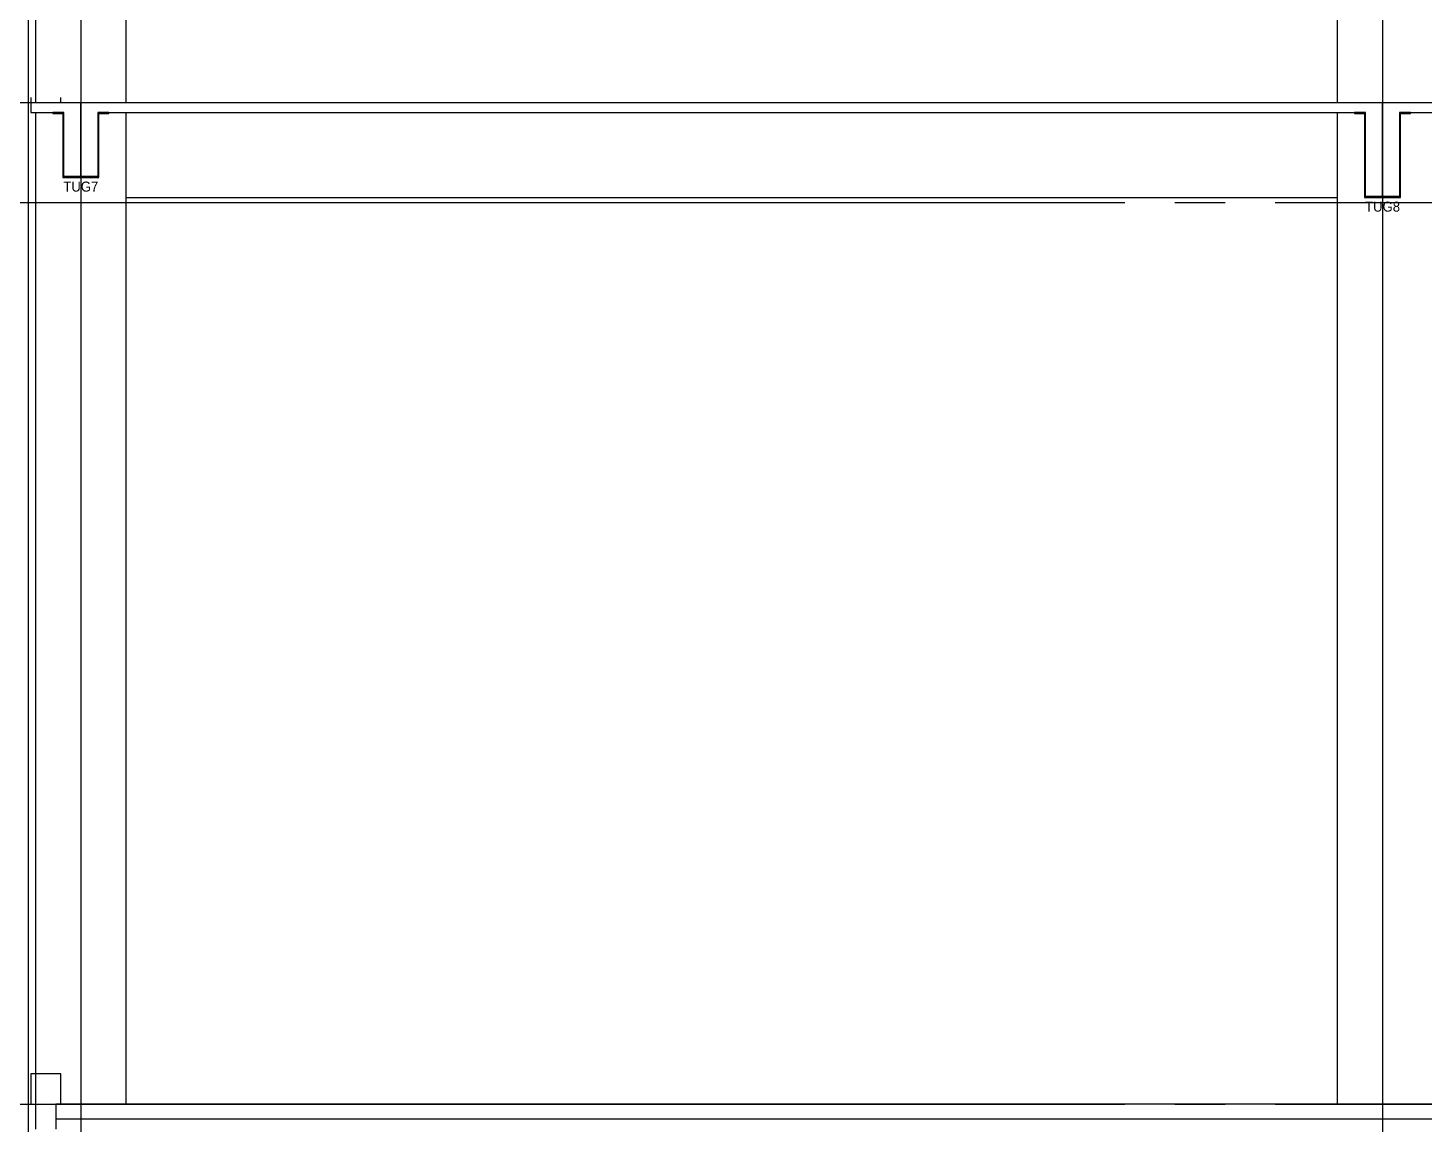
# Model space of a CAD drawing. Extents: x 152195838 to 323921156, y 365159662 to 730681027.
# Drawn here: x 161603979 to 161617922, y 365201863 to 365212806 of the extents above; entities that cross this region are included whole.
import ezdxf
from ezdxf.enums import TextEntityAlignment as Align
from ezdxf.xclip import XClip

# ---------------------------------------------------------------- set-up
doc = ezdxf.new("R2010")
doc.units = 0
doc.header["$MEASUREMENT"] = 0
doc.header["$XCLIPFRAME"] = 0
doc.linetypes.add('CEN', pattern=[63, 60, -1, 1, -1])
doc.layers.get('Defpoints').update_dxf_attribs({"linetype": 'CONTINUOUS'})
for name, color, linetype in [('4A.TEC CEN', 1, 'CEN'), ('4A.TEC 단열재', 252, 'CONTINUOUS'), ('4A.TEC 마감선 1', 6, 'CONTINUOUS'), ('4A.TEC 벽체 3', 4, 'CONTINUOUS'), ('ELE', 4, 'CONTINUOUS'), ('k-BESTO', 4, 'CONTINUOUS'), ('text', 3, 'CONTINUOUS'), ('㈜SE&C 기둥', 2, 'CONTINUOUS'), ('㈜SE&C 벽체 1', 2, 'CONTINUOUS'), ('㈜SE&C 벽체 4', 7, 'CONTINUOUS')]:
    doc.layers.add(name, color=color, linetype=linetype)
doc.layers.add('DEFPOINT', color=135, linetype='CONTINUOUS', plot=False)
doc.styles.add('돋움', font='')
doc.styles.get('돋움').set_extended_font_data('돋움')

# ---------------------------------------------------------------- blocks, each defined once
blk = doc.blocks.new('zw$280B')
at = {"layer": '4A.TEC 단열재'}
blk.add_line((111800, 7850, -1667), (250, 7850, -1667), dxfattribs=at)
at = {"layer": '4A.TEC 마감선 1'}
blk.add_line((111800, 8000, -1667), (250, 8000, -1667), dxfattribs=at)
at = {"layer": '㈜SE&C 벽체 1', "elevation": -1667}
blk.add_lwpolyline([(0, 8000), (300, 8000), (300, 8300), (0, 8300)], close=True, dxfattribs=at)
at = {"layer": '㈜SE&C 벽체 1', "elevation": -1667, "flags": 128}
blk.add_lwpolyline([(50, 7750), (50, 8000), (250, 8000), (250, 7750)], dxfattribs=at)
blk = doc.blocks.new('A$C2695ade5')
at = {"layer": 'Defpoints'}
for p, q in [((0, 914), (760, 914)), ((380, 164), (380, 914))]:
    blk.add_line(p, q, dxfattribs=at)
at = {"layer": 'k-BESTO'}
for p, q in [((100, 814), (100, 804)), ((210, 814), (100, 814)), ((100, 814), (100, 814)), ((100, 804), (200, 804)), ((200, 804), (200, 164)), ((210, 174), (210, 814)), ((660, 814), (550, 814)), ((550, 814), (550, 174)), ((560, 164), (560, 804)), ((560, 804), (660, 804)), ((660, 804), (660, 814)), ((200, 164), (560, 164)), ((550, 174), (210, 174))]:
    blk.add_line(p, q, dxfattribs=at)
at = {"layer": 'DEFPOINT', "linetype": 'ByBlock', "style": '돋움'}
blk.add_text('TUG7', height=100, dxfattribs=at).set_placement((206, 73), align=Align.MIDDLE_LEFT)
blk = doc.blocks.new('A$C30238f66')
at = {"layer": 'Defpoints'}
for p, q in [((0, 1114), (760, 1114)), ((380, 164), (380, 1114))]:
    blk.add_line(p, q, dxfattribs=at)
at = {"layer": 'k-BESTO'}
for p, q in [((100, 1014), (100, 1004)), ((210, 1014), (100, 1014)), ((100, 1014), (100, 1014)), ((100, 1004), (200, 1004)), ((200, 1004), (200, 164)), ((210, 174), (210, 1014)), ((660, 1014), (550, 1014)), ((550, 1014), (550, 174)), ((560, 164), (560, 1004)), ((560, 1004), (660, 1004)), ((660, 1004), (660, 1014)), ((200, 164), (560, 164)), ((550, 174), (210, 174))]:
    blk.add_line(p, q, dxfattribs=at)
at = {"layer": 'DEFPOINT', "linetype": 'ByBlock', "style": '돋움'}
blk.add_text('TUG8', height=100, dxfattribs=at).set_placement((206, 73), align=Align.MIDDLE_LEFT)
blk = doc.blocks.new('zw$1B78')
at = {"layer": '㈜SE&C 기둥', "color": 8, "ltscale": 0.5, "elevation": -1667}
for points in [[(50, 0), (50, 9900)], [(950, 9900), (950, 0)], [(13050, 0), (13050, 9900)]]:
    blk.add_lwpolyline(points, dxfattribs=at)
at = {"layer": '㈜SE&C 벽체 1'}
for p, q in [((0, 10000, -1667), (102100, 10000, -1667)), ((0, 10000, 102396), (0, 9900, 102396)), ((0, 9900, -1667), (330, 9900, -1667)), ((670, 9900, -1667), (13330, 9900, -1667)), ((13670, 9900, -1667), (24330, 9900, -1667))]:
    blk.add_line(p, q, dxfattribs=at)
at = {"layer": '㈜SE&C 벽체 1', "elevation": 102396}
blk.add_lwpolyline([(300, 10300), (0, 10300), (0, 10000), (300, 10000)], close=True, dxfattribs=at)
at = {"layer": '㈜SE&C 벽체 4'}
blk.add_line((950, 9050, -1667), (13050, 9050, -1667), dxfattribs=at)
at = {"layer": 'ELE'}
for name, p in [('A$C2695ade5', (120, 9086, -1667)), ('A$C30238f66', (13120, 8886, -1667))]:
    blk.add_blockref(name, p, dxfattribs=at)
blk = doc.blocks.new('ACADLSPASDOCwqerfqrq')
at = {"layer": '㈜SE&C 기둥', "color": 8, "ltscale": 0.5, "elevation": -1667}
for points in [[(50, 10000), (50, 18500)], [(950, 18500), (950, 10000)], [(13050, 10000), (13050, 18500)]]:
    blk.add_lwpolyline(points, dxfattribs=at)

msp = doc.modelspace()

# ---------------------------------------------------------------- linework, layer by layer
at = {"layer": '4A.TEC CEN', "color": 8, "ltscale": 500}
for p, q in [((161553434.11, 365212063.33), (161784798.99, 365212063.33)), ((161553434.11, 365211063.33), (161784798.99, 365211063.33)), ((161553434.11, 365202063.33), (161784798.99, 365202063.33))]:
    msp.add_line(p, q, dxfattribs=at)
at = {"layer": '4A.TEC CEN', "color": 8, "ltscale": 500, "flags": 128}
for points in [[(161604506.94, 365253346.04), (161604506.94, 365183761.87)], [(161617506.94, 365253346.04), (161617506.94, 365183761.87)]]:
    msp.add_lwpolyline(points, dxfattribs=at)
at = {"layer": '4A.TEC 벽체 3'}
msp.add_lwpolyline([(161604056.94, 365222488.33), (161603981.94, 365222488.33), (161603981.94, 365194063.33)], dxfattribs=at)

# ---------------------------------------------------------------- block references
at = {"layer": 'text'}
for name, p in [('ACADLSPASDOCwqerfqrq', (161604006.94, 365202063.33, 1666.67)), ('zw$280B', (161604006.94, 365194063.33, 1666.67))]:
    msp.add_blockref(name, p, dxfattribs=at)
ref = msp.add_blockref('zw$1B78', (161604006.94, 365202063.33, 1666.67), dxfattribs=at)
XClip(ref).set_block_clipping_path([(-50572.828564316, -0.000000596), (57949.999999702, 10049.999999404)])

doc.saveas('drawing.dxf')
